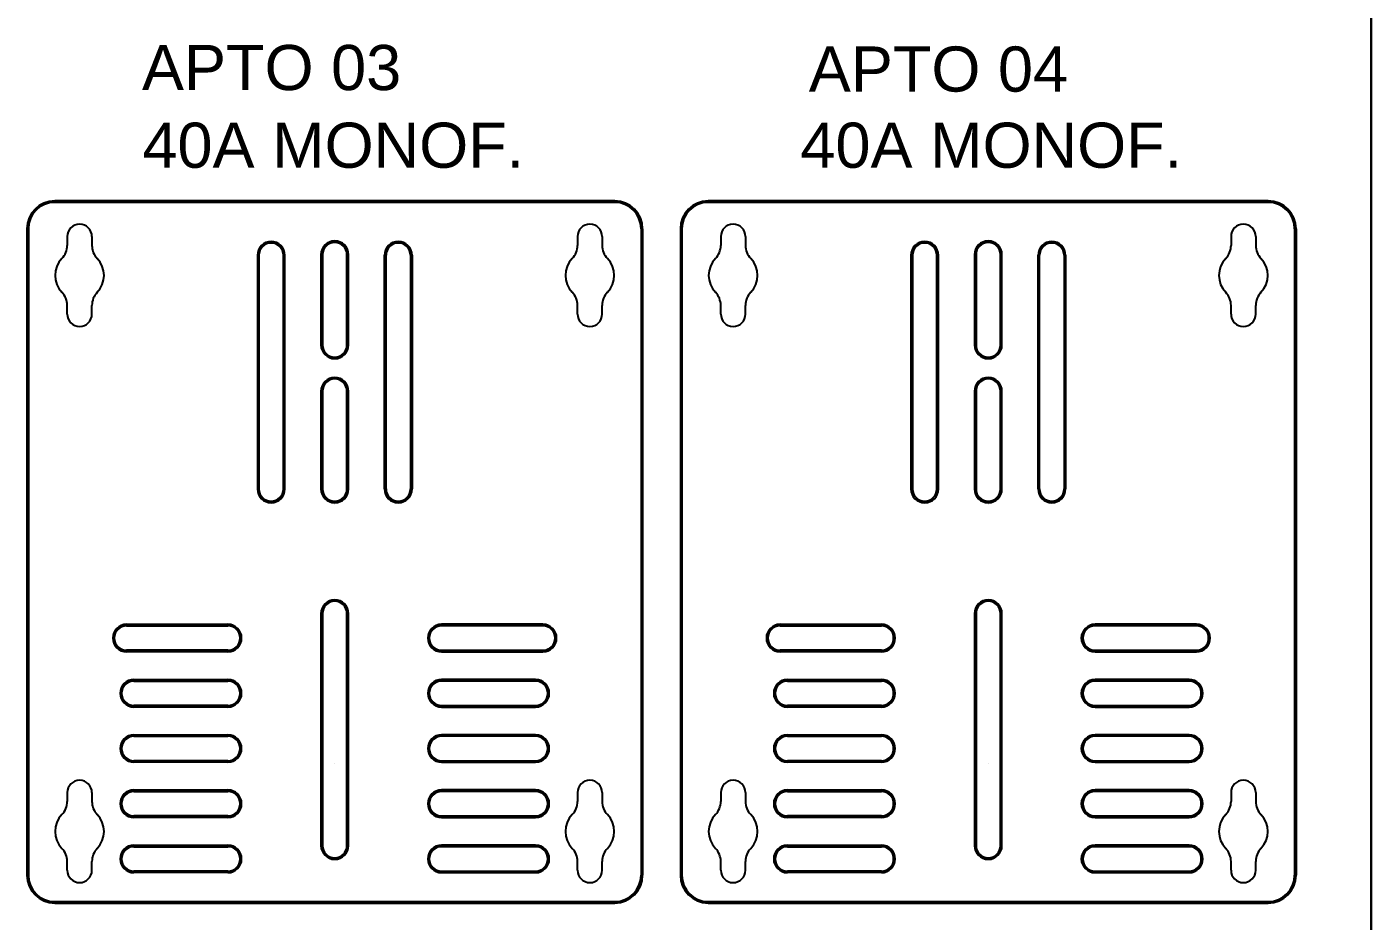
# Model space of a CAD drawing. Header units: millimetres. Extents: x 425 to 646, y 332 to 411.
# Drawn here: x 494.6725 to 495.0299, y 359.3698 to 359.6075 of the extents above; entities that cross this region are included whole.
import ezdxf

# ---------------------------------------------------------------- set-up
doc = ezdxf.new("R2010")
doc.units = ezdxf.units.MM
doc.styles.add('ARIAL', font='arial.ttf')

msp = doc.modelspace()

# ---------------------------------------------------------------- linework, layer by layer
for p, q in [((495.0299152381538, 359.8201881768011), (495.0299152381538, 359.2501881768012)), ((495.0299152381538, 359.2501881768012), (495.0299152381538, 359.8201881768011)), ((495.0299152381538, 359.2501881768012), (495.0299152381538, 359.8201881768011)), ((495.0299152381538, 359.2501881768012), (495.0299152381538, 359.8201881768011)), ((495.0299152381538, 359.2501881768012), (495.0299152381538, 359.8201881768011)), ((495.0299152381538, 359.0601881768011), (495.0299152381538, 359.8201881768011)), ((494.8288080176126, 359.5612363815435), (494.6799080176125, 359.5612363815435)), ((494.8288080176126, 359.5608363815434), (494.6799080176125, 359.5608363815434)), ((495.002566399408, 359.5612363815435), (494.8536663994083, 359.5612363815435)), ((495.002566399408, 359.5608363815434), (494.8536663994083, 359.5608363815434)), ((494.6725080176125, 359.5538363815433), (494.6725080176125, 359.3819563815432)), ((494.6729080176127, 359.5538363815433), (494.6729080176127, 359.3819563815432)), ((494.6832374306201, 359.5517514148196), (494.6832374306201, 359.5494119257751)), ((494.6865224306198, 359.5550364148196), (494.6865224306198, 359.5550364148196)), ((494.6898074306201, 359.5517514148196), (494.6898074306201, 359.5494119257751)), ((494.818908604605, 359.5517514148196), (494.818908604605, 359.5494119257751)), ((494.8254786046051, 359.5517514148196), (494.8254786046051, 359.5494119257751)), ((494.8358080176127, 359.5538363815433), (494.8358080176127, 359.3819563815432)), ((494.8362080176124, 359.5538363815433), (494.8362080176124, 359.3819563815432)), ((494.8462663994081, 359.5538363815433), (494.8462663994081, 359.3819563815432)), ((494.8466663994082, 359.5538363815433), (494.8466663994082, 359.3819563815432)), ((494.8569958124156, 359.5517514148196), (494.8569958124156, 359.5494119257751)), ((494.8602808124156, 359.5550364148196), (494.8602808124156, 359.5550364148196)), ((494.8635658124154, 359.5517514148196), (494.8635658124154, 359.5494119257751)), ((494.9926669864006, 359.5517514148196), (494.9926669864006, 359.5494119257751)), ((494.9992369864006, 359.5517514148196), (494.9992369864006, 359.5494119257751)), ((495.0095663994082, 359.5538363815433), (495.0095663994082, 359.3819563815432)), ((495.0099663994079, 359.5538363815433), (495.0099663994079, 359.3819563815432)), ((494.7338080176126, 359.5467863815436), (494.7338080176126, 359.4846363815432)), ((494.7342080176125, 359.5467863815436), (494.7342080176125, 359.4846363815432)), ((494.7407080176125, 359.4846363815432), (494.7407080176125, 359.5467863815436)), ((494.7411080176126, 359.4846363815432), (494.7411080176126, 359.5467863815436)), ((494.7507080176125, 359.5469363815434), (494.7507080176125, 359.5229363815436)), ((494.7511080176124, 359.5469363815434), (494.7511080176124, 359.5229363815436)), ((494.7576080176125, 359.5229363815436), (494.7576080176125, 359.5469363815434)), ((494.7580080176127, 359.5229363815436), (494.7580080176127, 359.5469363815434)), ((494.7676080176125, 359.4846363815432), (494.7676080176125, 359.5467863815436)), ((494.7680080176127, 359.4846363815432), (494.7680080176127, 359.5467863815436)), ((494.7745080176124, 359.5467863815436), (494.7745080176124, 359.4846363815432)), ((494.7749080176125, 359.5467863815436), (494.7749080176125, 359.4846363815432)), ((494.9075663994082, 359.5467863815436), (494.9075663994082, 359.4846363815432)), ((494.9079663994081, 359.5467863815436), (494.9079663994081, 359.4846363815432)), ((494.914466399408, 359.4846363815432), (494.914466399408, 359.5467863815436)), ((494.9148663994079, 359.4846363815432), (494.9148663994079, 359.5467863815436)), ((494.9244663994082, 359.5469363815434), (494.9244663994082, 359.5229363815436)), ((494.9248663994081, 359.5469363815434), (494.9248663994081, 359.5229363815436)), ((494.9313663994081, 359.5229363815436), (494.9313663994081, 359.5469363815434)), ((494.9317663994082, 359.5229363815436), (494.9317663994082, 359.5469363815434)), ((494.9413663994081, 359.4846363815432), (494.9413663994081, 359.5467863815436)), ((494.941766399408, 359.4846363815432), (494.941766399408, 359.5467863815436)), ((494.9482663994082, 359.5467863815436), (494.9482663994082, 359.4846363815432)), ((494.9486663994081, 359.5467863815436), (494.9486663994081, 359.4846363815432)), ((494.6832374306201, 359.5311214148196), (494.6832374306201, 359.5334609038641)), ((494.6898074306201, 359.5311214148196), (494.6898074306201, 359.5334609038641)), ((494.818908604605, 359.5311214148196), (494.818908604605, 359.5334609038641)), ((494.8254786046051, 359.5311214148196), (494.8254786046051, 359.5334609038641)), ((494.8569958124156, 359.5311214148196), (494.8569958124156, 359.5334609038641)), ((494.8635658124154, 359.5311214148196), (494.8635658124154, 359.5334609038641)), ((494.9926669864006, 359.5311214148196), (494.9926669864006, 359.5334609038641)), ((494.9992369864006, 359.5311214148196), (494.9992369864006, 359.5334609038641)), ((494.7507080176125, 359.5106363815432), (494.7507080176125, 359.4846363815432)), ((494.7511080176124, 359.5106363815432), (494.7511080176124, 359.4846363815432)), ((494.7576080176125, 359.4846363815432), (494.7576080176125, 359.5106363815432)), ((494.7580080176127, 359.4846363815432), (494.7580080176127, 359.5106363815432)), ((494.9244663994082, 359.5106363815432), (494.9244663994082, 359.4846363815432)), ((494.9248663994081, 359.5106363815432), (494.9248663994081, 359.4846363815432)), ((494.9313663994081, 359.4846363815432), (494.9313663994081, 359.5106363815432)), ((494.9317663994082, 359.4846363815432), (494.9317663994082, 359.5106363815432)), ((494.7543580176126, 359.4813863815434), (494.7543580176126, 359.4813863815434)), ((494.7543580176126, 359.4813863815434), (494.7543580176126, 359.4813863815434)), ((494.7543580176126, 359.4813863815434), (494.7543580176126, 359.4813863815434)), ((494.7543580176126, 359.4805863815436), (494.7543580176126, 359.4805863815436)), ((494.7543580176126, 359.4805863815436), (494.7543580176126, 359.4805863815436)), ((494.7543580176126, 359.4805863815436), (494.7543580176126, 359.4805863815436)), ((494.9281163994081, 359.4813863815434), (494.9281163994081, 359.4813863815434)), ((494.9281163994081, 359.4813863815434), (494.9281163994081, 359.4813863815434)), ((494.9281163994081, 359.4813863815434), (494.9281163994081, 359.4813863815434)), ((494.9281163994081, 359.4805863815436), (494.9281163994081, 359.4805863815436)), ((494.9281163994081, 359.4805863815436), (494.9281163994081, 359.4805863815436)), ((494.9281163994081, 359.4805863815436), (494.9281163994081, 359.4805863815436)), ((494.6990080443496, 359.4486563767932), (494.7259580443493, 359.4486563767932)), ((494.6990080443496, 359.4482563767933), (494.7259580443493, 359.4482563767933)), ((494.7507080176125, 359.4515363815433), (494.7507080176125, 359.3898363815433)), ((494.7511080176124, 359.4515363815433), (494.7511080176124, 359.3898363815433)), ((494.7576080176125, 359.3898363815433), (494.7576080176125, 359.4515363815433)), ((494.7580080176127, 359.3898363815433), (494.7580080176127, 359.4515363815433)), ((494.8097079908758, 359.4486563767932), (494.7827579908754, 359.4486563767932)), ((494.8097079908758, 359.4482563767933), (494.7827579908754, 359.4482563767933)), ((494.8727664261451, 359.4486563767932), (494.8997164261451, 359.4486563767932)), ((494.8727664261451, 359.4482563767933), (494.8997164261451, 359.4482563767933)), ((494.9244663994082, 359.4515363815433), (494.9244663994082, 359.3898363815433)), ((494.9248663994081, 359.4515363815433), (494.9248663994081, 359.3898363815433)), ((494.9313663994081, 359.3898363815433), (494.9313663994081, 359.4515363815433)), ((494.9317663994082, 359.3898363815433), (494.9317663994082, 359.4515363815433)), ((494.9834663726713, 359.4486563767932), (494.9565163726712, 359.4486563767932)), ((494.9834663726713, 359.4482563767933), (494.9565163726712, 359.4482563767933)), ((494.6957580443496, 359.4450063767931), (494.6957580443496, 359.4450063767931)), ((494.7292080443495, 359.4450063767931), (494.7292080443495, 359.4450063767931)), ((494.7795079908756, 359.4450063767931), (494.7795079908756, 359.4450063767931)), ((494.8129579908758, 359.4450063767931), (494.8129579908758, 359.4450063767931)), ((494.8695164261451, 359.4450063767931), (494.8695164261451, 359.4450063767931)), ((494.902966426145, 359.4450063767931), (494.902966426145, 359.4450063767931)), ((494.953266372671, 359.4450063767931), (494.953266372671, 359.4450063767931)), ((494.9867163726711, 359.4450063767931), (494.9867163726711, 359.4450063767931)), ((494.7259580443493, 359.4417563767934), (494.6990080443496, 359.4417563767934)), ((494.7259580443493, 359.4413563767932), (494.6990080443496, 359.4413563767932)), ((494.7827579908754, 359.4417563767934), (494.8097079908758, 359.4417563767934)), ((494.7827579908754, 359.4413563767932), (494.8097079908758, 359.4413563767932)), ((494.8997164261451, 359.4417563767934), (494.8727664261451, 359.4417563767934)), ((494.8997164261451, 359.4413563767932), (494.8727664261451, 359.4413563767932)), ((494.9565163726712, 359.4417563767934), (494.9834663726713, 359.4417563767934)), ((494.9565163726712, 359.4413563767932), (494.9834663726713, 359.4413563767932)), ((494.7009580443494, 359.4339763767932), (494.7259580443493, 359.4339763767932)), ((494.8077579908755, 359.4339763767932), (494.7827579908754, 359.4339763767932)), ((494.874716426145, 359.4339763767932), (494.8997164261451, 359.4339763767932)), ((494.981516372671, 359.4339763767932), (494.9565163726712, 359.4339763767932)), ((494.7009580443494, 359.4335763767933), (494.7259580443493, 359.4335763767933)), ((494.8077579908755, 359.4335763767933), (494.7827579908754, 359.4335763767933)), ((494.874716426145, 359.4335763767933), (494.8997164261451, 359.4335763767933)), ((494.981516372671, 359.4335763767933), (494.9565163726712, 359.4335763767933)), ((494.7259580443493, 359.4270763767931), (494.7009580443494, 359.4270763767931)), ((494.7259580443493, 359.4266763767935), (494.7009580443494, 359.4266763767935)), ((494.7827579908754, 359.4270763767931), (494.8077579908755, 359.4270763767931)), ((494.7827579908754, 359.4266763767935), (494.8077579908755, 359.4266763767935)), ((494.8997164261451, 359.4270763767931), (494.874716426145, 359.4270763767931)), ((494.8997164261451, 359.4266763767935), (494.874716426145, 359.4266763767935)), ((494.9565163726712, 359.4270763767931), (494.981516372671, 359.4270763767931)), ((494.9565163726712, 359.4266763767935), (494.981516372671, 359.4266763767935)), ((494.7009580443494, 359.4192963767932), (494.7259580443493, 359.4192963767932)), ((494.7009580443494, 359.4188963767931), (494.7259580443493, 359.4188963767931)), ((494.8077579908755, 359.4192963767932), (494.7827579908754, 359.4192963767932)), ((494.8077579908755, 359.4188963767931), (494.7827579908754, 359.4188963767931)), ((494.874716426145, 359.4192963767932), (494.8997164261451, 359.4192963767932)), ((494.874716426145, 359.4188963767931), (494.8997164261451, 359.4188963767931)), ((494.981516372671, 359.4192963767932), (494.9565163726712, 359.4192963767932)), ((494.981516372671, 359.4188963767931), (494.9565163726712, 359.4188963767931)), ((494.7259580443493, 359.4123963767934), (494.7009580443494, 359.4123963767934)), ((494.7827579908754, 359.4123963767934), (494.8077579908755, 359.4123963767934)), ((494.8997164261451, 359.4123963767934), (494.874716426145, 359.4123963767934)), ((494.9565163726712, 359.4123963767934), (494.981516372671, 359.4123963767934)), ((494.7259580443493, 359.4119963767932), (494.7009580443494, 359.4119963767932)), ((494.7543580176126, 359.4117863815434), (494.7543580176126, 359.4117863815434)), ((494.7543580176126, 359.4117863815434), (494.7543580176126, 359.4117863815434)), ((494.7543580176126, 359.4117863815434), (494.7543580176126, 359.4117863815434)), ((494.7827579908754, 359.4119963767932), (494.8077579908755, 359.4119963767932)), ((494.8997164261451, 359.4119963767932), (494.874716426145, 359.4119963767932)), ((494.9281163994081, 359.4117863815434), (494.9281163994081, 359.4117863815434)), ((494.9281163994081, 359.4117863815434), (494.9281163994081, 359.4117863815434)), ((494.9281163994081, 359.4117863815434), (494.9281163994081, 359.4117863815434)), ((494.9565163726712, 359.4119963767932), (494.981516372671, 359.4119963767932)), ((494.6865224306198, 359.4071864148198), (494.6865224306198, 359.4071864148198)), ((494.822193604605, 359.4071864148198), (494.822193604605, 359.4071864148198)), ((494.8602808124156, 359.4071864148198), (494.8602808124156, 359.4071864148198)), ((494.9959519864006, 359.4071864148198), (494.9959519864006, 359.4071864148198)), ((494.6832374306201, 359.4039014148198), (494.6832374306201, 359.401561925775)), ((494.6898074306201, 359.4039014148198), (494.6898074306201, 359.401561925775)), ((494.7009580443494, 359.4046163767935), (494.7259580443493, 359.4046163767935)), ((494.7009580443494, 359.4042163767933), (494.7259580443493, 359.4042163767933)), ((494.8077579908755, 359.4046163767935), (494.7827579908754, 359.4046163767935)), ((494.8077579908755, 359.4042163767933), (494.7827579908754, 359.4042163767933)), ((494.818908604605, 359.4039014148198), (494.818908604605, 359.401561925775)), ((494.8254786046051, 359.4039014148198), (494.8254786046051, 359.401561925775)), ((494.8569958124156, 359.4039014148198), (494.8569958124156, 359.401561925775)), ((494.8635658124154, 359.4039014148198), (494.8635658124154, 359.401561925775)), ((494.874716426145, 359.4046163767935), (494.8997164261451, 359.4046163767935)), ((494.874716426145, 359.4042163767933), (494.8997164261451, 359.4042163767933)), ((494.981516372671, 359.4046163767935), (494.9565163726712, 359.4046163767935)), ((494.981516372671, 359.4042163767933), (494.9565163726712, 359.4042163767933)), ((494.9926669864006, 359.4039014148198), (494.9926669864006, 359.401561925775)), ((494.9992369864006, 359.4039014148198), (494.9992369864006, 359.401561925775)), ((494.7259580443493, 359.3977163767931), (494.7009580443494, 359.3977163767931)), ((494.7259580443493, 359.3973163767932), (494.7009580443494, 359.3973163767932)), ((494.7827579908754, 359.3977163767931), (494.8077579908755, 359.3977163767931)), ((494.7827579908754, 359.3973163767932), (494.8077579908755, 359.3973163767932)), ((494.8997164261451, 359.3977163767931), (494.874716426145, 359.3977163767931)), ((494.8997164261451, 359.3973163767932), (494.874716426145, 359.3973163767932)), ((494.9565163726712, 359.3977163767931), (494.981516372671, 359.3977163767931)), ((494.9565163726712, 359.3973163767932), (494.981516372671, 359.3973163767932)), ((494.7009580443494, 359.3899363767932), (494.7259580443493, 359.3899363767932)), ((494.7009580443494, 359.3895363767933), (494.7259580443493, 359.3895363767933)), ((494.8077579908755, 359.3899363767932), (494.7827579908754, 359.3899363767932)), ((494.8077579908755, 359.3895363767933), (494.7827579908754, 359.3895363767933)), ((494.874716426145, 359.3899363767932), (494.8997164261451, 359.3899363767932)), ((494.874716426145, 359.3895363767933), (494.8997164261451, 359.3895363767933)), ((494.981516372671, 359.3899363767932), (494.9565163726712, 359.3899363767932)), ((494.981516372671, 359.3895363767933), (494.9565163726712, 359.3895363767933)), ((494.6832374306201, 359.3832714148195), (494.6832374306201, 359.3856109038643)), ((494.6898074306201, 359.3832714148195), (494.6898074306201, 359.3856109038643)), ((494.818908604605, 359.3832714148195), (494.818908604605, 359.3856109038643)), ((494.818908604605, 359.3832714148195), (494.818908604605, 359.3856109038643)), ((494.8254786046051, 359.3832714148195), (494.8254786046051, 359.3856109038643)), ((494.8569958124156, 359.3832714148195), (494.8569958124156, 359.3856109038643)), ((494.8635658124154, 359.3832714148195), (494.8635658124154, 359.3856109038643)), ((494.9926669864006, 359.3832714148195), (494.9926669864006, 359.3856109038643)), ((494.9926669864006, 359.3832714148195), (494.9926669864006, 359.3856109038643)), ((494.9992369864006, 359.3832714148195), (494.9992369864006, 359.3856109038643)), ((494.7259580443493, 359.3830363767934), (494.7009580443494, 359.3830363767934)), ((494.7259580443493, 359.3826363767932), (494.7009580443494, 359.3826363767932)), ((494.7827579908754, 359.3830363767934), (494.8077579908755, 359.3830363767934)), ((494.7827579908754, 359.3826363767932), (494.8077579908755, 359.3826363767932)), ((494.8997164261451, 359.3830363767934), (494.874716426145, 359.3830363767934)), ((494.8997164261451, 359.3826363767932), (494.874716426145, 359.3826363767932)), ((494.9565163726712, 359.3830363767934), (494.981516372671, 359.3830363767934)), ((494.9565163726712, 359.3826363767932), (494.981516372671, 359.3826363767932)), ((494.6799080176125, 359.3749563815434), (494.8288080176126, 359.3749563815434)), ((494.6799080176125, 359.3745563815435), (494.8288080176126, 359.3745563815435)), ((494.8536663994083, 359.3749563815434), (495.002566399408, 359.3749563815434)), ((494.8536663994083, 359.3745563815435), (495.002566399408, 359.3745563815435))]:
    msp.add_line(p, q)
for centre, radius, start, end in [((494.6799080176125, 359.5538363815433), 0.007400000000000001, 90, 180), ((494.6799080176125, 359.5538363815433), 0.007, 90, 180), ((494.8288080176126, 359.5538363815433), 0.007400000000000001, 0, 90), ((494.8288080176126, 359.5538363815433), 0.007, 0, 90), ((494.8536663994083, 359.5538363815433), 0.007400000000000001, 90, 180), ((494.8536663994083, 359.5538363815433), 0.007, 90, 180), ((495.002566399408, 359.5538363815433), 0.007400000000000001, 0, 90), ((495.002566399408, 359.5538363815433), 0.007, 0, 90), ((494.6865224306198, 359.5517514148196), 0.003285, 90, 180), ((494.6865224306198, 359.5517514148196), 0.003285, 0, 90), ((494.822193604605, 359.5517514148196), 0.003285, 90, 180), ((494.822193604605, 359.5517514148196), 0.003285, 0, 90), ((494.8602808124156, 359.5517514148196), 0.003285, 90, 180), ((494.8602808124156, 359.5517514148196), 0.003285, 0, 90), ((494.9959519864006, 359.5517514148196), 0.003285, 90, 180), ((494.9959519864006, 359.5517514148196), 0.003285, 0, 90), ((494.67823743062, 359.5494119257751), 0.005, 316.0903885714994, 0), ((494.69480743062, 359.5494119257751), 0.005, 180, 223.9096114285005), ((494.7374580176125, 359.5467863815436), 0.00365, 90, 180), ((494.7374580176125, 359.5467863815436), 0.00325, 90, 180), ((494.7374580176125, 359.5467863815436), 0.00365, 0, 90), ((494.7374580176125, 359.5467863815436), 0.00325, 0, 90), ((494.7543580176126, 359.5469363815434), 0.00365, 90, 180), ((494.7543580176126, 359.5469363815434), 0.00325, 90, 180), ((494.7543580176126, 359.5469363815434), 0.00365, 0, 90), ((494.7543580176126, 359.5469363815434), 0.00325, 0, 90), ((494.7712580176124, 359.5467863815436), 0.00365, 90, 180), ((494.7712580176124, 359.5467863815436), 0.00325, 90, 180), ((494.7712580176124, 359.5467863815436), 0.00365, 0, 90), ((494.7712580176124, 359.5467863815436), 0.00325, 0, 90), ((494.8139086046052, 359.5494119257751), 0.005, 316.0903885714994, 0), ((494.8304786046052, 359.5494119257751), 0.005, 180, 223.9096114285005), ((494.8519958124157, 359.5494119257751), 0.005, 316.0903885714994, 0), ((494.8685658124155, 359.5494119257751), 0.005, 180, 223.9096114285005), ((494.911216399408, 359.5467863815436), 0.00365, 90, 180), ((494.911216399408, 359.5467863815436), 0.00325, 90, 180), ((494.911216399408, 359.5467863815436), 0.00365, 0, 90), ((494.911216399408, 359.5467863815436), 0.00325, 0, 90), ((494.9281163994081, 359.5469363815434), 0.00365, 90, 180), ((494.9281163994081, 359.5469363815434), 0.00325, 90, 180), ((494.9281163994081, 359.5469363815434), 0.00365, 0, 90), ((494.9281163994081, 359.5469363815434), 0.00325, 0, 90), ((494.945016399408, 359.5467863815436), 0.00365, 90, 180), ((494.945016399408, 359.5467863815436), 0.00325, 90, 180), ((494.945016399408, 359.5467863815436), 0.00365, 0, 90), ((494.945016399408, 359.5467863815436), 0.00325, 0, 90), ((494.9876669864005, 359.5494119257751), 0.005, 316.0903885714994, 0), ((495.0042369864007, 359.5494119257751), 0.005, 180, 223.9096114285005), ((494.6865224306198, 359.5414364148196), 0.006500000000000001, 136.0903885714995, 223.9096114285005), ((494.6865224306198, 359.5414364148196), 0.006500000000000001, 316.0903885714994, 43.9096114285005), ((494.822193604605, 359.5414364148196), 0.006500000000000001, 136.0903885714995, 223.9096114285005), ((494.822193604605, 359.5414364148196), 0.006500000000000001, 316.0903885714994, 43.9096114285005), ((494.8602808124156, 359.5414364148196), 0.006500000000000001, 136.0903885714995, 223.9096114285005), ((494.8602808124156, 359.5414364148196), 0.006500000000000001, 316.0903885714994, 43.9096114285005), ((494.9959519864006, 359.5414364148196), 0.006500000000000001, 136.0903885714995, 223.9096114285005), ((494.9959519864006, 359.5414364148196), 0.006500000000000001, 316.0903885714994, 43.9096114285005), ((494.67823743062, 359.5334609038641), 0.005, 0, 43.9096114285005), ((494.69480743062, 359.5334609038641), 0.005, 136.0903885714995, 180), ((494.8139086046052, 359.5334609038641), 0.005, 0, 43.9096114285005), ((494.8304786046052, 359.5334609038641), 0.005, 136.0903885714995, 180), ((494.8519958124157, 359.5334609038641), 0.005, 0, 43.9096114285005), ((494.8685658124155, 359.5334609038641), 0.005, 136.0903885714995, 180), ((494.9876669864005, 359.5334609038641), 0.005, 0, 43.9096114285005), ((495.0042369864007, 359.5334609038641), 0.005, 136.0903885714995, 180), ((494.6865224306198, 359.5311214148196), 0.003285, 180, 270), ((494.6865224306198, 359.5311214148196), 0.003285, 270, 0), ((494.822193604605, 359.5311214148196), 0.003285, 180, 270), ((494.822193604605, 359.5311214148196), 0.003285, 270, 0), ((494.8602808124156, 359.5311214148196), 0.003285, 180, 270), ((494.8602808124156, 359.5311214148196), 0.003285, 270, 0), ((494.9959519864006, 359.5311214148196), 0.003285, 180, 270), ((494.9959519864006, 359.5311214148196), 0.003285, 270, 0), ((494.7543580176126, 359.5229363815436), 0.00365, 180, 270), ((494.7543580176126, 359.5229363815436), 0.00325, 180, 270), ((494.7543580176126, 359.5229363815436), 0.00325, 270, 0), ((494.7543580176126, 359.5229363815436), 0.00365, 270, 0), ((494.9281163994081, 359.5229363815436), 0.00365, 180, 270), ((494.9281163994081, 359.5229363815436), 0.00325, 180, 270), ((494.9281163994081, 359.5229363815436), 0.00325, 270, 0), ((494.9281163994081, 359.5229363815436), 0.00365, 270, 0), ((494.7543580176126, 359.5106363815432), 0.00365, 90, 180), ((494.7543580176126, 359.5106363815432), 0.00325, 90, 180), ((494.7543580176126, 359.5106363815432), 0.00365, 0, 90), ((494.7543580176126, 359.5106363815432), 0.00325, 0, 90), ((494.9281163994081, 359.5106363815432), 0.00365, 90, 180), ((494.9281163994081, 359.5106363815432), 0.00325, 90, 180), ((494.9281163994081, 359.5106363815432), 0.00365, 0, 90), ((494.9281163994081, 359.5106363815432), 0.00325, 0, 90), ((494.7374580176125, 359.4846363815432), 0.00365, 180, 270), ((494.7374580176125, 359.4846363815432), 0.00325, 180, 270), ((494.7374580176125, 359.4846363815432), 0.00325, 270, 0), ((494.7374580176125, 359.4846363815432), 0.00365, 270, 0), ((494.7543580176126, 359.4846363815432), 0.00365, 180, 270), ((494.7543580176126, 359.4846363815432), 0.00325, 180, 270), ((494.7543580176126, 359.4846363815432), 0.00365, 270, 0), ((494.7543580176126, 359.4846363815432), 0.00325, 270, 0), ((494.7712580176124, 359.4846363815432), 0.00365, 180, 270), ((494.7712580176124, 359.4846363815432), 0.00325, 180, 270), ((494.7712580176124, 359.4846363815432), 0.00325, 270, 0), ((494.7712580176124, 359.4846363815432), 0.00365, 270, 0), ((494.911216399408, 359.4846363815432), 0.00365, 180, 270), ((494.911216399408, 359.4846363815432), 0.00325, 180, 270), ((494.911216399408, 359.4846363815432), 0.00325, 270, 0), ((494.911216399408, 359.4846363815432), 0.00365, 270, 0), ((494.9281163994081, 359.4846363815432), 0.00365, 180, 270), ((494.9281163994081, 359.4846363815432), 0.00325, 180, 270), ((494.9281163994081, 359.4846363815432), 0.00365, 270, 0), ((494.9281163994081, 359.4846363815432), 0.00325, 270, 0), ((494.945016399408, 359.4846363815432), 0.00365, 180, 270), ((494.945016399408, 359.4846363815432), 0.00325, 180, 270), ((494.945016399408, 359.4846363815432), 0.00325, 270, 0), ((494.945016399408, 359.4846363815432), 0.00365, 270, 0), ((494.7543580176126, 359.4515363815433), 0.00365, 90, 180), ((494.7543580176126, 359.4515363815433), 0.00365, 0, 90), ((494.9281163994081, 359.4515363815433), 0.00365, 90, 180), ((494.9281163994081, 359.4515363815433), 0.00365, 0, 90), ((494.7543580176126, 359.4515363815433), 0.00325, 90, 180), ((494.7543580176126, 359.4515363815433), 0.00325, 0, 90), ((494.9281163994081, 359.4515363815433), 0.00325, 90, 180), ((494.9281163994081, 359.4515363815433), 0.00325, 0, 90), ((494.6990080443496, 359.4450063767931), 0.00365, 90, 180), ((494.6990080443496, 359.4450063767931), 0.00325, 90, 180), ((494.7259580443493, 359.4450063767931), 0.00365, 0, 90), ((494.7259580443493, 359.4450063767931), 0.00325, 0, 90), ((494.7827579908754, 359.4450063767931), 0.00365, 90, 180), ((494.7827579908754, 359.4450063767931), 0.00325, 90, 180), ((494.8097079908758, 359.4450063767931), 0.00365, 0, 90), ((494.8097079908758, 359.4450063767931), 0.00325, 0, 90), ((494.8727664261451, 359.4450063767931), 0.00365, 90, 180), ((494.8727664261451, 359.4450063767931), 0.00325, 90, 180), ((494.8997164261451, 359.4450063767931), 0.00365, 0, 90), ((494.8997164261451, 359.4450063767931), 0.00325, 0, 90), ((494.9565163726712, 359.4450063767931), 0.00365, 90, 180), ((494.9565163726712, 359.4450063767931), 0.00325, 90, 180), ((494.9834663726713, 359.4450063767931), 0.00365, 0, 90), ((494.9834663726713, 359.4450063767931), 0.00325, 0, 90), ((494.6990080443496, 359.4450063767931), 0.00365, 180, 270), ((494.6990080443496, 359.4450063767931), 0.00325, 180, 270), ((494.7259580443493, 359.4450063767931), 0.00325, 270, 0), ((494.7259580443493, 359.4450063767931), 0.00365, 270, 0), ((494.7827579908754, 359.4450063767931), 0.00365, 180, 270), ((494.7827579908754, 359.4450063767931), 0.00325, 180, 270), ((494.8097079908758, 359.4450063767931), 0.00365, 270, 0), ((494.8097079908758, 359.4450063767931), 0.00325, 270, 0), ((494.8727664261451, 359.4450063767931), 0.00365, 180, 270), ((494.8727664261451, 359.4450063767931), 0.00325, 180, 270), ((494.8997164261451, 359.4450063767931), 0.00325, 270, 0), ((494.8997164261451, 359.4450063767931), 0.00365, 270, 0), ((494.9565163726712, 359.4450063767931), 0.00365, 180, 270), ((494.9565163726712, 359.4450063767931), 0.00325, 180, 270), ((494.9834663726713, 359.4450063767931), 0.00365, 270, 0), ((494.9834663726713, 359.4450063767931), 0.00325, 270, 0), ((494.7009580443494, 359.4303263767933), 0.00365, 90, 180), ((494.7259580443493, 359.4303263767933), 0.00365, 0, 90), ((494.7827579908754, 359.4303263767933), 0.00365, 90, 180), ((494.8077579908755, 359.4303263767933), 0.00365, 0, 90), ((494.874716426145, 359.4303263767933), 0.00365, 90, 180), ((494.8997164261451, 359.4303263767933), 0.00365, 0, 90), ((494.9565163726712, 359.4303263767933), 0.00365, 90, 180), ((494.981516372671, 359.4303263767933), 0.00365, 0, 90), ((494.7009580443494, 359.4303263767933), 0.00365, 180, 270), ((494.7009580443494, 359.4303263767933), 0.00325, 90, 180), ((494.7009580443494, 359.4303263767933), 0.00325, 180, 270), ((494.7259580443493, 359.4303263767933), 0.00325, 0, 90), ((494.7259580443493, 359.4303263767933), 0.00365, 270, 0), ((494.7259580443493, 359.4303263767933), 0.00325, 270, 0), ((494.7827579908754, 359.4303263767933), 0.00365, 180, 270), ((494.7827579908754, 359.4303263767933), 0.00325, 90, 180), ((494.7827579908754, 359.4303263767933), 0.00325, 180, 270), ((494.8077579908755, 359.4303263767933), 0.00325, 0, 90), ((494.8077579908755, 359.4303263767933), 0.00365, 270, 0), ((494.8077579908755, 359.4303263767933), 0.00325, 270, 0), ((494.874716426145, 359.4303263767933), 0.00365, 180, 270), ((494.874716426145, 359.4303263767933), 0.00325, 90, 180), ((494.874716426145, 359.4303263767933), 0.00325, 180, 270), ((494.8997164261451, 359.4303263767933), 0.00325, 0, 90), ((494.8997164261451, 359.4303263767933), 0.00365, 270, 0), ((494.8997164261451, 359.4303263767933), 0.00325, 270, 0), ((494.9565163726712, 359.4303263767933), 0.00365, 180, 270), ((494.9565163726712, 359.4303263767933), 0.00325, 90, 180), ((494.9565163726712, 359.4303263767933), 0.00325, 180, 270), ((494.981516372671, 359.4303263767933), 0.00325, 0, 90), ((494.981516372671, 359.4303263767933), 0.00365, 270, 0), ((494.981516372671, 359.4303263767933), 0.00325, 270, 0), ((494.7009580443494, 359.4156463767933), 0.00365, 90, 180), ((494.7009580443494, 359.4156463767933), 0.00325, 90, 180), ((494.7259580443493, 359.4156463767933), 0.00365, 0, 90), ((494.7259580443493, 359.4156463767933), 0.00325, 0, 90), ((494.7827579908754, 359.4156463767933), 0.00365, 90, 180), ((494.7827579908754, 359.4156463767933), 0.00325, 90, 180), ((494.8077579908755, 359.4156463767933), 0.00365, 0, 90), ((494.8077579908755, 359.4156463767933), 0.00325, 0, 90), ((494.874716426145, 359.4156463767933), 0.00365, 90, 180), ((494.874716426145, 359.4156463767933), 0.00325, 90, 180), ((494.8997164261451, 359.4156463767933), 0.00365, 0, 90), ((494.8997164261451, 359.4156463767933), 0.00325, 0, 90), ((494.9565163726712, 359.4156463767933), 0.00365, 90, 180), ((494.9565163726712, 359.4156463767933), 0.00325, 90, 180), ((494.981516372671, 359.4156463767933), 0.00365, 0, 90), ((494.981516372671, 359.4156463767933), 0.00325, 0, 90), ((494.7009580443494, 359.4156463767933), 0.00365, 180, 270), ((494.7009580443494, 359.4156463767933), 0.00325, 180, 270), ((494.7259580443493, 359.4156463767933), 0.00325, 270, 0), ((494.7259580443493, 359.4156463767933), 0.00365, 270, 0), ((494.7827579908754, 359.4156463767933), 0.00365, 180, 270), ((494.7827579908754, 359.4156463767933), 0.00325, 180, 270), ((494.8077579908755, 359.4156463767933), 0.00325, 270, 0), ((494.8077579908755, 359.4156463767933), 0.00365, 270, 0), ((494.874716426145, 359.4156463767933), 0.00365, 180, 270), ((494.874716426145, 359.4156463767933), 0.00325, 180, 270), ((494.8997164261451, 359.4156463767933), 0.00325, 270, 0), ((494.8997164261451, 359.4156463767933), 0.00365, 270, 0), ((494.9565163726712, 359.4156463767933), 0.00365, 180, 270), ((494.9565163726712, 359.4156463767933), 0.00325, 180, 270), ((494.981516372671, 359.4156463767933), 0.00325, 270, 0), ((494.981516372671, 359.4156463767933), 0.00365, 270, 0), ((494.6865224306198, 359.4039014148198), 0.003285, 90, 180), ((494.6865224306198, 359.4039014148198), 0.003285, 0, 90), ((494.822193604605, 359.4039014148198), 0.003285, 90, 180), ((494.822193604605, 359.4039014148198), 0.003285, 0, 90), ((494.8602808124156, 359.4039014148198), 0.003285, 90, 180), ((494.8602808124156, 359.4039014148198), 0.003285, 0, 90), ((494.9959519864006, 359.4039014148198), 0.003285, 90, 180), ((494.9959519864006, 359.4039014148198), 0.003285, 0, 90), ((494.67823743062, 359.401561925775), 0.005, 316.0903885714994, 0), ((494.69480743062, 359.401561925775), 0.005, 180, 223.9096114285005), ((494.7009580443494, 359.4009663767933), 0.00365, 90, 180), ((494.7009580443494, 359.4009663767933), 0.00325, 90, 180), ((494.7259580443493, 359.4009663767933), 0.00365, 0, 90), ((494.7259580443493, 359.4009663767933), 0.00325, 0, 90), ((494.7827579908754, 359.4009663767933), 0.00365, 90, 180), ((494.7827579908754, 359.4009663767933), 0.00325, 90, 180), ((494.8077579908755, 359.4009663767933), 0.00365, 0, 90), ((494.8077579908755, 359.4009663767933), 0.00325, 0, 90), ((494.8139086046052, 359.401561925775), 0.005, 316.0903885714994, 0), ((494.8304786046052, 359.401561925775), 0.005, 180, 223.9096114285005), ((494.8519958124157, 359.401561925775), 0.005, 316.0903885714994, 0), ((494.8685658124155, 359.401561925775), 0.005, 180, 223.9096114285005), ((494.874716426145, 359.4009663767933), 0.00365, 90, 180), ((494.874716426145, 359.4009663767933), 0.00325, 90, 180), ((494.8997164261451, 359.4009663767933), 0.00365, 0, 90), ((494.8997164261451, 359.4009663767933), 0.00325, 0, 90), ((494.9565163726712, 359.4009663767933), 0.00365, 90, 180), ((494.9565163726712, 359.4009663767933), 0.00325, 90, 180), ((494.981516372671, 359.4009663767933), 0.00365, 0, 90), ((494.981516372671, 359.4009663767933), 0.00325, 0, 90), ((494.9876669864005, 359.401561925775), 0.005, 316.0903885714994, 0), ((495.0042369864007, 359.401561925775), 0.005, 180, 223.9096114285005), ((494.6865224306198, 359.3935864148198), 0.006500000000000001, 136.0903885714995, 223.9096114285005), ((494.6865224306198, 359.3935864148198), 0.006500000000000001, 316.0903885714994, 43.9096114285005), ((494.7009580443494, 359.4009663767933), 0.00365, 180, 270), ((494.7009580443494, 359.4009663767933), 0.00325, 180, 270), ((494.7259580443493, 359.4009663767933), 0.00325, 270, 0), ((494.7259580443493, 359.4009663767933), 0.00365, 270, 0), ((494.7827579908754, 359.4009663767933), 0.00365, 180, 270), ((494.7827579908754, 359.4009663767933), 0.00325, 180, 270), ((494.8077579908755, 359.4009663767933), 0.00325, 270, 0), ((494.8077579908755, 359.4009663767933), 0.00365, 270, 0), ((494.822193604605, 359.3935864148198), 0.006500000000000001, 136.0903885714995, 223.9096114285005), ((494.822193604605, 359.3935864148198), 0.006500000000000001, 316.0903885714994, 43.9096114285005), ((494.8602808124156, 359.3935864148198), 0.006500000000000001, 136.0903885714995, 223.9096114285005), ((494.8602808124156, 359.3935864148198), 0.006500000000000001, 316.0903885714994, 43.9096114285005), ((494.874716426145, 359.4009663767933), 0.00365, 180, 270), ((494.874716426145, 359.4009663767933), 0.00325, 180, 270), ((494.8997164261451, 359.4009663767933), 0.00325, 270, 0), ((494.8997164261451, 359.4009663767933), 0.00365, 270, 0), ((494.9565163726712, 359.4009663767933), 0.00365, 180, 270), ((494.9565163726712, 359.4009663767933), 0.00325, 180, 270), ((494.981516372671, 359.4009663767933), 0.00325, 270, 0), ((494.981516372671, 359.4009663767933), 0.00365, 270, 0), ((494.9959519864006, 359.3935864148198), 0.006500000000000001, 136.0903885714995, 223.9096114285005), ((494.9959519864006, 359.3935864148198), 0.006500000000000001, 316.0903885714994, 43.9096114285005), ((494.67823743062, 359.3856109038643), 0.005, 0, 43.9096114285005), ((494.69480743062, 359.3856109038643), 0.005, 136.0903885714995, 180), ((494.7009580443494, 359.3862863767934), 0.00365, 90, 180), ((494.7009580443494, 359.3862863767934), 0.00325, 90, 180), ((494.7259580443493, 359.3862863767934), 0.00365, 0, 90), ((494.7259580443493, 359.3862863767934), 0.00325, 0, 90), ((494.7543580176126, 359.3898363815433), 0.00365, 180, 270), ((494.7543580176126, 359.3898363815433), 0.00325, 180, 270), ((494.7543580176126, 359.3898363815433), 0.00325, 270, 0), ((494.7543580176126, 359.3898363815433), 0.00365, 270, 0), ((494.7827579908754, 359.3862863767934), 0.00365, 90, 180), ((494.7827579908754, 359.3862863767934), 0.00325, 90, 180), ((494.8077579908755, 359.3862863767934), 0.00365, 0, 90), ((494.8077579908755, 359.3862863767934), 0.00325, 0, 90), ((494.8139086046052, 359.3856109038643), 0.005, 0, 43.9096114285005), ((494.8304786046052, 359.3856109038643), 0.005, 136.0903885714995, 180), ((494.8519958124157, 359.3856109038643), 0.005, 0, 43.9096114285005), ((494.8685658124155, 359.3856109038643), 0.005, 136.0903885714995, 180), ((494.874716426145, 359.3862863767934), 0.00365, 90, 180), ((494.874716426145, 359.3862863767934), 0.00325, 90, 180), ((494.8997164261451, 359.3862863767934), 0.00365, 0, 90), ((494.8997164261451, 359.3862863767934), 0.00325, 0, 90), ((494.9281163994081, 359.3898363815433), 0.00365, 180, 270), ((494.9281163994081, 359.3898363815433), 0.00325, 180, 270), ((494.9281163994081, 359.3898363815433), 0.00325, 270, 0), ((494.9281163994081, 359.3898363815433), 0.00365, 270, 0), ((494.9565163726712, 359.3862863767934), 0.00365, 90, 180), ((494.9565163726712, 359.3862863767934), 0.00325, 90, 180), ((494.981516372671, 359.3862863767934), 0.00365, 0, 90), ((494.981516372671, 359.3862863767934), 0.00325, 0, 90), ((494.9876669864005, 359.3856109038643), 0.005, 0, 43.9096114285005), ((495.0042369864007, 359.3856109038643), 0.005, 136.0903885714995, 180), ((494.7009580443494, 359.3862863767934), 0.00365, 180, 270), ((494.7009580443494, 359.3862863767934), 0.00325, 180, 270), ((494.7259580443493, 359.3862863767934), 0.00325, 270, 0), ((494.7259580443493, 359.3862863767934), 0.00365, 270, 0), ((494.7827579908754, 359.3862863767934), 0.00365, 180, 270), ((494.7827579908754, 359.3862863767934), 0.00325, 180, 270), ((494.8077579908755, 359.3862863767934), 0.00325, 270, 0), ((494.8077579908755, 359.3862863767934), 0.00365, 270, 0), ((494.874716426145, 359.3862863767934), 0.00365, 180, 270), ((494.874716426145, 359.3862863767934), 0.00325, 180, 270), ((494.8997164261451, 359.3862863767934), 0.00325, 270, 0), ((494.8997164261451, 359.3862863767934), 0.00365, 270, 0), ((494.9565163726712, 359.3862863767934), 0.00365, 180, 270), ((494.9565163726712, 359.3862863767934), 0.00325, 180, 270), ((494.981516372671, 359.3862863767934), 0.00325, 270, 0), ((494.981516372671, 359.3862863767934), 0.00365, 270, 0), ((494.6799080176125, 359.3819563815432), 0.007400000000000001, 180, 270), ((494.6799080176125, 359.3819563815432), 0.007, 180, 270), ((494.6865224306198, 359.3832714148195), 0.003285, 180, 270), ((494.6865224306198, 359.3832714148195), 0.003285, 270, 0), ((494.822193604605, 359.3832714148195), 0.003285, 180, 270), ((494.822193604605, 359.3832714148195), 0.003285, 270, 0), ((494.8288080176126, 359.3819563815432), 0.007, 270, 0), ((494.8288080176126, 359.3819563815432), 0.007400000000000001, 270, 0), ((494.8536663994083, 359.3819563815432), 0.007400000000000001, 180, 270), ((494.8536663994083, 359.3819563815432), 0.007, 180, 270), ((494.8602808124156, 359.3832714148195), 0.003285, 180, 270), ((494.8602808124156, 359.3832714148195), 0.003285, 270, 0), ((494.9959519864006, 359.3832714148195), 0.003285, 180, 270), ((494.9959519864006, 359.3832714148195), 0.003285, 270, 0), ((495.002566399408, 359.3819563815432), 0.007, 270, 0), ((495.002566399408, 359.3819563815432), 0.007400000000000001, 270, 0)]:
    msp.add_arc(centre, radius, start, end)

# ---------------------------------------------------------------- texts
at = {"style": 'ARIAL'}
for s, p in [('APTO 03', (494.7031006676754, 359.5906843135637)), ('APTO 04', (494.8804054626602, 359.5902843135638)), ('40A MONOF.', (494.7032255837262, 359.5700344814617)), ('40A MONOF.', (494.8781640074171, 359.5700344814617))]:
    msp.add_text(s, height=0.012, dxfattribs=at).set_placement(p)

doc.saveas('drawing.dxf')
